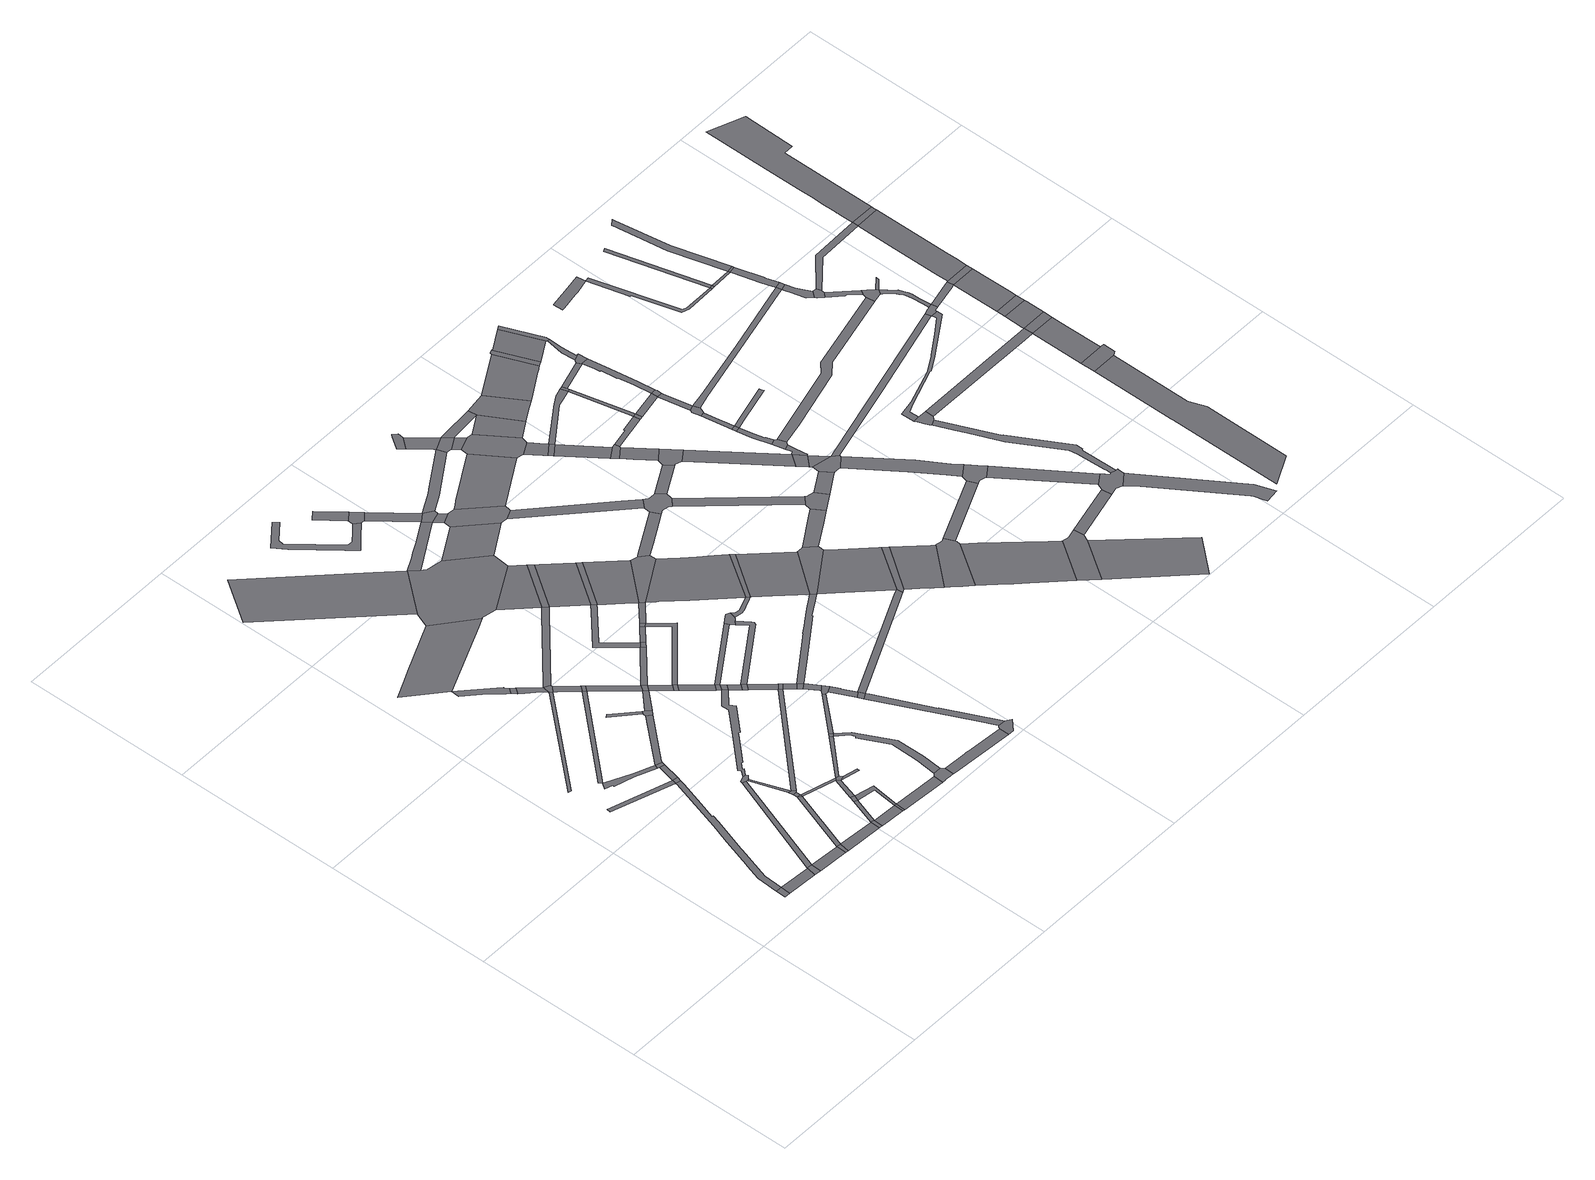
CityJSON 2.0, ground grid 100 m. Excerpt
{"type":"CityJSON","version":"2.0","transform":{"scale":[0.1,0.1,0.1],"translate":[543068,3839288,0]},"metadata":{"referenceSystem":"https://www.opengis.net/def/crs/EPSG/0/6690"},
"CityObjects":{
"road1":{"type":"Road","geometry":[{"type":"MultiSurface","lod":"1","boundaries":[[[0,1,2,3]]]}]},
"road2":{"type":"Road","attributes":{"RoadStructureAttribute.sectionType":"1"},"geometry":[{"type":"MultiSurface","lod":"1","boundaries":[[[4,3,2,5,6]]]}]},
"road3":{"type":"Road","geometry":[{"type":"MultiSurface","lod":"1","boundaries":[[[7,6,5,8,9]]]}]},
"road4":{"type":"Road","attributes":{"RoadStructureAttribute.sectionType":"1"},"geometry":[{"type":"MultiSurface","lod":"1","boundaries":[[[10,11,12,13,14,15,16,17,18,0,3,19,20,21,22,23,24,25,26,27]]]}]},
"road5":{"type":"Road","attributes":{"RoadStructureAttribute.sectionType":"1"},"geometry":[{"type":"MultiSurface","lod":"1","boundaries":[[[28,9,8,29,30]]]}]},
"road6":{"type":"Road","attributes":{"RoadStructureAttribute.sectionType":"1"},"geometry":[{"type":"MultiSurface","lod":"1","boundaries":[[[31,32,10,33]]]}]},
"road7":{"type":"Road","geometry":[{"type":"MultiSurface","lod":"1","boundaries":[[[34,30,29,35,36]]]}]},
"road8":{"type":"Road","attributes":{"RoadStructureAttribute.sectionType":"1"},"geometry":[{"type":"MultiSurface","lod":"1","boundaries":[[[37,7,9,38]]]}]},
"road9":{"type":"Road","attributes":{"RoadStructureAttribute.sectionType":"1"},"geometry":[{"type":"MultiSurface","lod":"1","boundaries":[[[39,40,41,42,43,44,45,46,47,48]]]}]},
"road10":{"type":"Road","geometry":[{"type":"MultiSurface","lod":"1","boundaries":[[[33,10,27,49]]]}]},
"road11":{"type":"Road","attributes":{"RoadStructureAttribute.sectionType":"1"},"geometry":[{"type":"MultiSurface","lod":"1","boundaries":[[[50,51,52,53,54]]]}]},
"road12":{"type":"Road","attributes":{"RoadStructureAttribute.sectionType":"1"},"geometry":[{"type":"MultiSurface","lod":"1","boundaries":[[[55,36,35,56,57]]]}]},
"road13":{"type":"Road","attributes":{"RoadStructureAttribute.sectionType":"1"},"geometry":[{"type":"MultiSurface","lod":"1","boundaries":[[[58,34,36,59]]]}]},
"road14":{"type":"Road","attributes":{"RoadStructureAttribute.sectionType":"1"},"geometry":[{"type":"MultiSurface","lod":"1","boundaries":[[[60,33,49,61]]]}]},
"road15":{"type":"Road","geometry":[{"type":"MultiSurface","lod":"1","boundaries":[[[48,47,60,61,62]]]}]},
"road16":{"type":"Road","attributes":{"RoadStructureAttribute.sectionType":"1"},"geometry":[{"type":"MultiSurface","lod":"1","boundaries":[[[63,64,42,65]]]}]},
"road17":{"type":"Road","geometry":[{"type":"MultiSurface","lod":"1","boundaries":[[[66,57,56,67,68]]]}]},
"road18":{"type":"Road","geometry":[{"type":"MultiSurface","lod":"1","boundaries":[[[69,70,37,38,71,72,73,74,75,76]]]}]},
"road19":{"type":"Road","geometry":[{"type":"MultiSurface","lod":"1","boundaries":[[[58,59,77]]]}]},
"road20":{"type":"Road","attributes":{"RoadStructureAttribute.sectionType":"1"},"geometry":[{"type":"MultiSurface","lod":"1","boundaries":[[[78,79,58,77]]]}]},
"road21":{"type":"Road","attributes":{"RoadStructureAttribute.sectionType":"1"},"geometry":[{"type":"MultiSurface","lod":"1","boundaries":[[[71,80,81,72]]]}]},
"road22":{"type":"Road","geometry":[{"type":"MultiSurface","lod":"1","boundaries":[[[80,79,78,82,81]]]}]},
"road23":{"type":"Road","geometry":[{"type":"MultiSurface","lod":"1","boundaries":[[[83,84,85,86,87,88,89,90,91]]]}]},
"road24":{"type":"Road","attributes":{"RoadStructureAttribute.sectionType":"1"},"geometry":[{"type":"MultiSurface","lod":"1","boundaries":[[[92,66,68,93]]]}]},
"road25":{"type":"Road","attributes":{"RoadStructureAttribute.sectionType":"1"},"geometry":[{"type":"MultiSurface","lod":"1","boundaries":[[[94,68,67,95,96,97]]]}]},
"road26":{"type":"Road","attributes":{"RoadStructureAttribute.sectionType":"1"},"geometry":[{"type":"MultiSurface","lod":"1","boundaries":[[[98,48,62,99,100]]]}]},
"road27":{"type":"Road","geometry":[{"type":"MultiSurface","lod":"1","boundaries":[[[91,90,101,102]]]}]},
"road28":{"type":"Road","geometry":[{"type":"MultiSurface","lod":"1","boundaries":[[[103,92,93,104]]]}]},
"road29":{"type":"Road","attributes":{"RoadStructureAttribute.sectionType":"1"},"geometry":[{"type":"MultiSurface","lod":"1","boundaries":[[[77,59,105,106]]]}]},
"road30":{"type":"Road","attributes":{"RoadStructureAttribute.sectionType":"1"},"geometry":[{"type":"MultiSurface","lod":"1","boundaries":[[[107,102,101,108,109,110,111,112,113,114,115]]]}]},
"road31":{"type":"Road","geometry":[{"type":"MultiSurface","lod":"1","boundaries":[[[97,96,116,117]]]}]},
"road32":{"type":"Road","attributes":{"RoadStructureAttribute.sectionType":"1"},"geometry":[{"type":"MultiSurface","lod":"1","boundaries":[[[118,119,104,93,120,97,117]]]}]},
"road33":{"type":"Road","attributes":{"RoadStructureAttribute.sectionType":"1"},"geometry":[{"type":"MultiSurface","lod":"1","boundaries":[[[105,103,104,121]]]}]},
"road34":{"type":"Road","attributes":{"RoadStructureAttribute.sectionType":"1"},"geometry":[{"type":"MultiSurface","lod":"1","boundaries":[[[122,123,124,125,86,126,127]]]}]},
"road35":{"type":"Road","geometry":[{"type":"MultiSurface","lod":"1","boundaries":[[[128,129,130,131]]]}]},
"road36":{"type":"Road","geometry":[{"type":"MultiSurface","lod":"1","boundaries":[[[115,114,50,54,132,133]]]}]},
"road37":{"type":"Road","geometry":[{"type":"MultiSurface","lod":"1","boundaries":[[[106,105,121,134,135]]]}]},
"road38":{"type":"Road","attributes":{"RoadStructureAttribute.sectionType":"1"},"geometry":[{"type":"MultiSurface","lod":"1","boundaries":[[[132,54,136,63,137]]]}]},
"road39":{"type":"Road","geometry":[{"type":"MultiSurface","lod":"1","boundaries":[[[131,130,98,100,138,139]]]}]},
"road40":{"type":"Road","geometry":[{"type":"MultiSurface","lod":"1","boundaries":[[[140,141,134,121]]]}]},
"road41":{"type":"Road","geometry":[{"type":"MultiSurface","lod":"1","boundaries":[[[137,63,65,142]]]}]},
"road42":{"type":"Road","attributes":{"RoadStructureAttribute.sectionType":"1"},"geometry":[{"type":"MultiSurface","lod":"1","boundaries":[[[143,144,145,117,116,146,147]]]}]},
"road43":{"type":"Road","attributes":{"RoadStructureAttribute.sectionType":"1"},"geometry":[{"type":"MultiSurface","lod":"1","boundaries":[[[148,149,150,151,152,153,154,155,69,76,156,157,158,159,160,161,162,163,164,165,166,167]]]}]},
"road44":{"type":"Road","attributes":{"RoadStructureAttribute.sectionType":"1"},"geometry":[{"type":"MultiSurface","lod":"1","boundaries":[[[168,139,138,169]]]}]},
"road45":{"type":"Road","attributes":{"function":"2","RoadStructureAttribute.sectionType":"1"},"geometry":[{"type":"MultiSurface","lod":"1","boundaries":[[[170,171,172,173,174]]]}]},
"road46":{"type":"Road","attributes":{"RoadStructureAttribute.sectionType":"1"},"geometry":[{"type":"MultiSurface","lod":"1","boundaries":[[[142,65,175,176,168,177]]]}]},
"road47":{"type":"Road","attributes":{"RoadStructureAttribute.sectionType":"1"},"geometry":[{"type":"MultiSurface","lod":"1","boundaries":[[[178,106,135,179]]]}]},
"road48":{"type":"Road","attributes":{"RoadStructureAttribute.sectionType":"1"},"geometry":[{"type":"MultiSurface","lod":"1","boundaries":[[[180,81,82,181]]]}]},
"road49":{"type":"Road","geometry":[{"type":"MultiSurface","lod":"1","boundaries":[[[177,168,169,182]]]}]},
"road50":{"type":"Road","attributes":{"RoadStructureAttribute.sectionType":"1"},"geometry":[{"type":"MultiSurface","lod":"1","boundaries":[[[182,169,183,184,185]]]}]},
"road51":{"type":"Road","geometry":[{"type":"MultiSurface","lod":"1","boundaries":[[[186,147,146,187,188,189,190,191,192]]]}]},
"road52":{"type":"Road","attributes":{"RoadStructureAttribute.sectionType":"1"},"geometry":[{"type":"MultiSurface","lod":"1","boundaries":[[[193,194,195,115,133,196,197,198]]]}]},
"road53":{"type":"Road","geometry":[{"type":"MultiSurface","lod":"1","boundaries":[[[185,184,199,200]]]}]},
"road54":{"type":"Road","geometry":[{"type":"MultiSurface","lod":"1","boundaries":[[[201,178,179,202]]]}]},
"road55":{"type":"Road","attributes":{"RoadStructureAttribute.sectionType":"1"},"geometry":[{"type":"MultiSurface","lod":"1","boundaries":[[[203,204,205,206,202,179,207,208,209,210,211,186,192]]]}]},
"road56":{"type":"Road","attributes":{"RoadStructureAttribute.sectionType":"1"},"geometry":[{"type":"MultiSurface","lod":"1","boundaries":[[[212,200,199,213,214]]]}]},
"road57":{"type":"Road","attributes":{"RoadStructureAttribute.sectionType":"1"},"geometry":[{"type":"MultiSurface","lod":"1","boundaries":[[[215,177,182,216]]]}]},
"road58":{"type":"Road","geometry":[{"type":"MultiSurface","lod":"1","boundaries":[[[214,213,217,218]]]}]},
"road59":{"type":"Road","attributes":{"RoadStructureAttribute.sectionType":"1"},"geometry":[{"type":"MultiSurface","lod":"1","boundaries":[[[218,217,148]]]}]},
"road60":{"type":"Road","geometry":[{"type":"MultiSurface","lod":"1","boundaries":[[[219,218,148,167,220]]]}]},
"road61":{"type":"Road","attributes":{"RoadStructureAttribute.sectionType":"1"},"geometry":[{"type":"MultiSurface","lod":"1","boundaries":[[[220,167,221,222,223]]]}]},
"road62":{"type":"Road","attributes":{"RoadStructureAttribute.sectionType":"1"},"geometry":[{"type":"MultiSurface","lod":"1","boundaries":[[[224,201,202,225]]]}]},
"road63":{"type":"Road","geometry":[{"type":"MultiSurface","lod":"1","boundaries":[[[223,222,226,227]]]}]},
"road64":{"type":"Road","attributes":{"RoadStructureAttribute.sectionType":"1"},"geometry":[{"type":"MultiSurface","lod":"1","boundaries":[[[228,227,226,229,180,230]]]}]},
"road65":{"type":"Road","geometry":[{"type":"MultiSurface","lod":"1","boundaries":[[[174,173,231,122,127,232,233,234,235,236,237,238,239,240,241]]]}]},
"road66":{"type":"Road","attributes":{"RoadStructureAttribute.sectionType":"1"},"geometry":[{"type":"MultiSurface","lod":"1","boundaries":[[[242,243,244,245,246,215,247,248,249,250,251]]]}]},
"road67":{"type":"Road","geometry":[{"type":"MultiSurface","lod":"1","boundaries":[[[247,215,216,252]]]}]},
"road68":{"type":"Road","attributes":{"RoadStructureAttribute.sectionType":"1"},"geometry":[{"type":"MultiSurface","lod":"1","boundaries":[[[253,254,255,256,191,190,257,258,259]]]}]},
"road69":{"type":"Road","geometry":[{"type":"MultiSurface","lod":"1","boundaries":[[[230,180,181,260]]]}]},
"road70":{"type":"Road","attributes":{"RoadStructureAttribute.sectionType":"1"},"geometry":[{"type":"MultiSurface","lod":"1","boundaries":[[[261,262,263,264,185,200]]]}]},
"road71":{"type":"Road","attributes":{"RoadStructureAttribute.sectionType":"1"},"geometry":[{"type":"MultiSurface","lod":"1","boundaries":[[[265,266,267,268,269,270,271,272,273,274,275,276,277,278,279,280,281,282,283]]]}]},
"road72":{"type":"Road","attributes":{"RoadStructureAttribute.sectionType":"1"},"geometry":[{"type":"MultiSurface","lod":"1","boundaries":[[[260,181,284,285,286]]]}]},
"road73":{"type":"Road","geometry":[{"type":"MultiSurface","lod":"1","boundaries":[[[286,285,287,288,289]]]}]},
"road74":{"type":"Road","attributes":{"RoadStructureAttribute.sectionType":"1"},"geometry":[{"type":"MultiSurface","lod":"1","boundaries":[[[290,247,252,263]]]}]},
"road75":{"type":"Road","attributes":{"RoadStructureAttribute.sectionType":"1"},"geometry":[{"type":"MultiSurface","lod":"1","boundaries":[[[289,288,291,292,293,294]]]}]},
"road76":{"type":"Road","attributes":{"function":"2","RoadStructureAttribute.sectionType":"1"},"geometry":[{"type":"MultiSurface","lod":"1","boundaries":[[[234,233,193,295]]]}]},
"road77":{"type":"Road","geometry":[{"type":"MultiSurface","lod":"1","boundaries":[[[294,293,224,225,296,297,298]]]}]},
"road78":{"type":"Road","attributes":{"RoadStructureAttribute.sectionType":"1"},"geometry":[{"type":"MultiSurface","lod":"1","boundaries":[[[299,214,218,300]]]}]},
"road79":{"type":"Road","attributes":{"RoadStructureAttribute.sectionType":"1"},"geometry":[{"type":"MultiSurface","lod":"1","boundaries":[[[301,302,298,297,303,304,305,306]]]}]},
"road80":{"type":"Road","geometry":[{"type":"MultiSurface","lod":"1","boundaries":[[[307,290,263,262]]]}]},
"road81":{"type":"Road","geometry":[{"type":"MultiSurface","lod":"1","boundaries":[[[306,305,308,309]]]}]},
"road82":{"type":"Road","geometry":[{"type":"MultiSurface","lod":"1","boundaries":[[[295,193,198,310]]]}]},
"road83":{"type":"Road","attributes":{"RoadStructureAttribute.sectionType":"1"},"geometry":[{"type":"MultiSurface","lod":"1","boundaries":[[[311,312,313,314,315,316,317,223,227]]]}]},
"road84":{"type":"Road","attributes":{"RoadStructureAttribute.sectionType":"1"},"geometry":[{"type":"MultiSurface","lod":"1","boundaries":[[[318,319,320,321,322,174,241,323]]]}]},
"road85":{"type":"Road","attributes":{"RoadStructureAttribute.sectionType":"1"},"geometry":[{"type":"MultiSurface","lod":"1","boundaries":[[[324,325,326,327]]]}]},
"road86":{"type":"Road","attributes":{"RoadStructureAttribute.sectionType":"1"},"geometry":[{"type":"MultiSurface","lod":"1","boundaries":[[[328,329,330,331,309,308,332,333,334]]]}]},
"road87":{"type":"Road","attributes":{"RoadStructureAttribute.sectionType":"1"},"geometry":[{"type":"MultiSurface","lod":"1","boundaries":[[[335,307,262,336,337,338]]]}]},
"road88":{"type":"Road","attributes":{"function":"2","RoadStructureAttribute.sectionType":"1"},"geometry":[{"type":"MultiSurface","lod":"1","boundaries":[[[339,310,198,242,340]]]}]},
"road89":{"type":"Road","geometry":[{"type":"MultiSurface","lod":"1","boundaries":[[[327,326,274,273,341,342]]]}]},
"road90":{"type":"Road","geometry":[{"type":"MultiSurface","lod":"1","boundaries":[[[333,343,344,259,258,345,346,334]]]}]},
"road91":{"type":"Road","geometry":[{"type":"MultiSurface","lod":"1","boundaries":[[[340,242,251,347,348]]]}]},
"road92":{"type":"Road","attributes":{"RoadStructureAttribute.sectionType":"1"},"geometry":[{"type":"MultiSurface","lod":"1","boundaries":[[[342,341,318,349]]]}]},
"road93":{"type":"Road","attributes":{"RoadStructureAttribute.sectionType":"1"},"geometry":[{"type":"MultiSurface","lod":"1","boundaries":[[[350,238,237,351,352,353]]]}]},
"road94":{"type":"Road","geometry":[{"type":"MultiSurface","lod":"1","boundaries":[[[354,355,299,300,316,315,356,357,358,359]]]}]},
"road95":{"type":"Road","attributes":{"function":"2","RoadStructureAttribute.sectionType":"1"},"geometry":[{"type":"MultiSurface","lod":"1","boundaries":[[[348,347,360,361,335,362]]]}]},
"road96":{"type":"Road","attributes":{"RoadStructureAttribute.sectionType":"1"},"geometry":[{"type":"MultiSurface","lod":"1","boundaries":[[[363,364,365,366,367,368,369,370,371,372,373,286,289,374,375,376,377,378]]]}]},
"road97":{"type":"Road","geometry":[{"type":"MultiSurface","lod":"1","boundaries":[[[349,318,323,379,380]]]}]},
"road98":{"type":"Road","attributes":{"RoadStructureAttribute.sectionType":"1"},"geometry":[{"type":"MultiSurface","lod":"1","boundaries":[[[379,323,381,382]]]}]},
"road99":{"type":"Road","geometry":[{"type":"MultiSurface","lod":"1","boundaries":[[[383,362,335,338,384,385,386]]]}]},
"road100":{"type":"Road","attributes":{"RoadStructureAttribute.sectionType":"1"},"geometry":[{"type":"MultiSurface","lod":"1","boundaries":[[[387,388,389,390,391,359,358,392,393,394,395,396]]]}]},
"road101":{"type":"Road","geometry":[{"type":"MultiSurface","lod":"1","boundaries":[[[382,381,350,353,397,398,399,400,401]]]}]},
"road102":{"type":"Road","attributes":{"function":"2","RoadStructureAttribute.sectionType":"1"},"geometry":[{"type":"MultiSurface","lod":"1","boundaries":[[[402,403,404,384,338,405,406,407,387,408]]]}]},
"road103":{"type":"Road","attributes":{"RoadStructureAttribute.sectionType":"1"},"geometry":[{"type":"MultiSurface","lod":"1","boundaries":[[[409,410,306,309,411,412]]]}]},
"road104":{"type":"Road","attributes":{"RoadStructureAttribute.sectionType":"1"},"geometry":[{"type":"MultiSurface","lod":"1","boundaries":[[[413,414,415,349,380,416,417]]]}]},
"road105":{"type":"Road","geometry":[{"type":"MultiSurface","lod":"1","boundaries":[[[408,387,396,418]]]}]},
"road106":{"type":"Road","attributes":{"RoadStructureAttribute.sectionType":"1"},"geometry":[{"type":"MultiSurface","lod":"1","boundaries":[[[419,420,421,401,400,422]]]}]},
"road107":{"type":"Road","attributes":{"RoadStructureAttribute.sectionType":"1"},"geometry":[{"type":"MultiSurface","lod":"1","boundaries":[[[423,424,425,386,385,426,427,428]]]}]},
"road108":{"type":"Road","attributes":{"function":"2","RoadStructureAttribute.sectionType":"1"},"geometry":[{"type":"MultiSurface","lod":"1","boundaries":[[[418,396,429,430,431,363,432]]]}]},
"road109":{"type":"Road","attributes":{"RoadStructureAttribute.sectionType":"1"},"geometry":[{"type":"MultiSurface","lod":"1","boundaries":[[[433,398,397,434,435]]]}]},
"road110":{"type":"Road","geometry":[{"type":"MultiSurface","lod":"1","boundaries":[[[436,437,438,439,440,441]]]}]},
"road111":{"type":"Road","geometry":[{"type":"MultiSurface","lod":"1","boundaries":[[[442,432,363,378,443,444,445,446]]]}]},
"road112":{"type":"Road","attributes":{"RoadStructureAttribute.sectionType":"1"},"geometry":[{"type":"MultiSurface","lod":"1","boundaries":[[[440,439,447,448,413,449]]]}]},
"road113":{"type":"Road","geometry":[{"type":"MultiSurface","lod":"1","boundaries":[[[449,413,417,450,451,452]]]}]},
"road114":{"type":"Road","attributes":{"function":"2","RoadStructureAttribute.sectionType":"1"},"geometry":[{"type":"MultiSurface","lod":"1","boundaries":[[[453,454,443,378,455,456,457,409,458]]]}]},
"road115":{"type":"Road","attributes":{"RoadStructureAttribute.sectionType":"1"},"geometry":[{"type":"MultiSurface","lod":"1","boundaries":[[[452,451,459,460]]]}]},
"road116":{"type":"Road","geometry":[{"type":"MultiSurface","lod":"1","boundaries":[[[461,462,463,435,434,423,428,464,465,466,467,468,469,470,471]]]}]},
"road117":{"type":"Road","geometry":[{"type":"MultiSurface","lod":"1","boundaries":[[[460,459,419,422,472,473,474,475,476,477]]]}]},
"road118":{"type":"Road","geometry":[{"type":"MultiSurface","lod":"1","boundaries":[[[458,409,412,478,479]]]}]},
"road119":{"type":"Road","attributes":{"RoadStructureAttribute.sectionType":"1"},"geometry":[{"type":"MultiSurface","lod":"1","boundaries":[[[480,481,482,483,449,452,484,485]]]}]},
"road120":{"type":"Road","attributes":{"RoadStructureAttribute.sectionType":"1"},"geometry":[{"type":"MultiSurface","lod":"1","boundaries":[[[486,474,473,487,488,489]]]}]},
"road121":{"type":"Road","geometry":[{"type":"MultiSurface","lod":"1","boundaries":[[[489,488,490,491]]]}]},
"road122":{"type":"Road","attributes":{"RoadStructureAttribute.sectionType":"1"},"geometry":[{"type":"MultiSurface","lod":"1","boundaries":[[[492,479,478,493,494,495,496,497,498]]]}]},
"road123":{"type":"Road","attributes":{"RoadStructureAttribute.sectionType":"1"},"geometry":[{"type":"MultiSurface","lod":"1","boundaries":[[[499,500,501,446,445,502,503]]]}]},
"road124":{"type":"Road","attributes":{"RoadStructureAttribute.sectionType":"1"},"geometry":[{"type":"MultiSurface","lod":"1","boundaries":[[[485,504,477,476,505]]]}]},
"road125":{"type":"Road","attributes":{"RoadStructureAttribute.sectionType":"1"},"geometry":[{"type":"MultiSurface","lod":"1","boundaries":[[[506,471,470,507]]]}]},
"road126":{"type":"Road","attributes":{"RoadStructureAttribute.sectionType":"1"},"geometry":[{"type":"MultiSurface","lod":"1","boundaries":[[[491,490,508,509]]]}]},
"road127":{"type":"Road","attributes":{"RoadStructureAttribute.sectionType":"1"},"geometry":[{"type":"MultiSurface","lod":"1","boundaries":[[[468,467,510,511]]]}]},
"road128":{"type":"Road","geometry":[{"type":"MultiSurface","lod":"1","boundaries":[[[512,513,514,515,498,497,516,517,518,519,520,521,522,523]]]}]},
"road129":{"type":"Road","geometry":[{"type":"MultiSurface","lod":"1","boundaries":[[[524,525,509,508,526,527,528]]]}]},
"road130":{"type":"Road","attributes":{"RoadStructureAttribute.sectionType":"1"},"geometry":[{"type":"MultiSurface","lod":"1","boundaries":[[[527,526,529,530,531]]]}]},
"road131":{"type":"Road","geometry":[{"type":"MultiSurface","lod":"1","boundaries":[[[532,480,485,505,533,534]]]}]},
"road132":{"type":"Road","geometry":[{"type":"MultiSurface","lod":"1","boundaries":[[[531,530,535,536,506,507,537,538,539]]]}]},
"road133":{"type":"Road","attributes":{"RoadStructureAttribute.sectionType":"1"},"geometry":[{"type":"MultiSurface","lod":"1","boundaries":[[[540,541,542,543,544,545,489,491,546,547,548,549]]]}]},
"road134":{"type":"Road","geometry":[{"type":"MultiSurface","lod":"1","boundaries":[[[550,511,510,499,503,551,552]]]}]},
"road135":{"type":"Road","attributes":{"function":"2","RoadStructureAttribute.sectionType":"1"},"geometry":[{"type":"MultiSurface","lod":"1","boundaries":[[[553,554,521,520,555,556,557,558,559,560]]]}]},
"road136":{"type":"Road","attributes":{"RoadStructureAttribute.sectionType":"1"},"geometry":[{"type":"MultiSurface","lod":"1","boundaries":[[[561,562,563,524,528,564,565]]]}]},
"road137":{"type":"Road","attributes":{"RoadStructureAttribute.sectionType":"1"},"geometry":[{"type":"MultiSurface","lod":"1","boundaries":[[[566,539,538,567,568,569]]]}]},
"road138":{"type":"Road","attributes":{"RoadStructureAttribute.sectionType":"1"},"geometry":[{"type":"MultiSurface","lod":"1","boundaries":[[[570,571,552,551,572,573]]]}]},
"road139":{"type":"Road","attributes":{"RoadStructureAttribute.sectionType":"1"},"geometry":[{"type":"MultiSurface","lod":"1","boundaries":[[[574,575,532,534,576,577,578,579]]]}]},
"road140":{"type":"Road","geometry":[{"type":"MultiSurface","lod":"1","boundaries":[[[580,561,565,581]]]}]},
"road141":{"type":"Road","geometry":[{"type":"MultiSurface","lod":"1","boundaries":[[[582,583,584,560,559,585,586,587]]]}]},
"road142":{"type":"Road","attributes":{"RoadStructureAttribute.sectionType":"1"},"geometry":[{"type":"MultiSurface","lod":"1","boundaries":[[[588,549,561,580]]]}]},
"road143":{"type":"Road","geometry":[{"type":"MultiSurface","lod":"1","boundaries":[[[589,540,549,588,590]]]}]},
"road144":{"type":"Road","geometry":[{"type":"MultiSurface","lod":"1","boundaries":[[[569,568,591,592,593]]]}]},
"road145":{"type":"Road","attributes":{"RoadStructureAttribute.sectionType":"1"},"geometry":[{"type":"MultiSurface","lod":"1","boundaries":[[[594,512,523,595]]]}]},
"road146":{"type":"Road","attributes":{"RoadStructureAttribute.sectionType":"1"},"geometry":[{"type":"MultiSurface","lod":"1","boundaries":[[[596,597,580,581,598]]]}]},
"road147":{"type":"Road","geometry":[{"type":"MultiSurface","lod":"1","boundaries":[[[599,570,573,600,601,602,603,604,605]]]}]},
"road148":{"type":"Road","attributes":{"RoadStructureAttribute.sectionType":"1"},"geometry":[{"type":"MultiSurface","lod":"1","boundaries":[[[606,593,592,599,605]]]}]},
"road149":{"type":"Road","attributes":{"RoadStructureAttribute.sectionType":"1"},"geometry":[{"type":"MultiSurface","lod":"1","boundaries":[[[607,608,609,610,611,569,593]]]}]},
"road150":{"type":"Road","geometry":[{"type":"MultiSurface","lod":"1","boundaries":[[[612,613,614,610,609,615,616,617]]]}]},
"road151":{"type":"Road","attributes":{"RoadStructureAttribute.sectionType":"1"},"geometry":[{"type":"MultiSurface","lod":"1","boundaries":[[[618,619,620,621,622,623,614,613]]]}]},
"road152":{"type":"Road","geometry":[{"type":"MultiSurface","lod":"1","boundaries":[[[624,625,622,621]]]}]},
"road153":{"type":"Road","geometry":[{"type":"MultiSurface","lod":"1","boundaries":[[[626,627,628,574,579,629,630]]]}]},
"road154":{"type":"Road","attributes":{"RoadStructureAttribute.sectionType":"1"},"geometry":[{"type":"MultiSurface","lod":"1","boundaries":[[[631,589,590,632]]]}]},
"road155":{"type":"Road","attributes":{"RoadStructureAttribute.sectionType":"1"},"geometry":[{"type":"MultiSurface","lod":"1","boundaries":[[[633,634,635,636,637,638,625,624]]]}]},
"road156":{"type":"Road","attributes":{"function":"2","RoadStructureAttribute.sectionType":"1"},"geometry":[{"type":"MultiSurface","lod":"1","boundaries":[[[586,585,639,640]]]}]},
"road157":{"type":"Road","geometry":[{"type":"MultiSurface","lod":"1","boundaries":[[[641,642,643,644,638,637,645,646,647]]]}]},
"road158":{"type":"Road","attributes":{"RoadStructureAttribute.sectionType":"1"},"geometry":[{"type":"MultiSurface","lod":"1","boundaries":[[[648,649,598,642,641]]]}]},
"road159":{"type":"Road","geometry":[{"type":"MultiSurface","lod":"1","boundaries":[[[650,651,596,598,649]]]}]},
"road160":{"type":"Road","attributes":{"RoadStructureAttribute.sectionType":"1"},"geometry":[{"type":"MultiSurface","lod":"1","boundaries":[[[652,630,629,653]]]}]},
"road161":{"type":"Road","attributes":{"RoadStructureAttribute.sectionType":"1"},"geometry":[{"type":"MultiSurface","lod":"1","boundaries":[[[654,655,656,657,658,659,660,661,662,663,664,665,666,596,651]]]}]},
"road162":{"type":"Road","attributes":{"RoadStructureAttribute.sectionType":"1"},"geometry":[{"type":"MultiSurface","lod":"1","boundaries":[[[667,668,603,602,669,670,671,672]]]}]},
"road163":{"type":"Road","geometry":[{"type":"MultiSurface","lod":"1","boundaries":[[[673,674,675,676,631,632,657,656]]]}]},
"road164":{"type":"Road","attributes":{"RoadStructureAttribute.sectionType":"1"},"geometry":[{"type":"MultiSurface","lod":"1","boundaries":[[[677,678,679,674,673,680,681,682]]]}]},
"road165":{"type":"Road","attributes":{"RoadStructureAttribute.sectionType":"1"},"geometry":[{"type":"MultiSurface","lod":"1","boundaries":[[[683,684,685,686,687,624,621]]]}]},
"road166":{"type":"Road","geometry":[{"type":"MultiSurface","lod":"1","boundaries":[[[688,652,653,689,677,682,690,691]]]}]},
"road167":{"type":"Road","attributes":{"RoadStructureAttribute.sectionType":"1"},"geometry":[{"type":"MultiSurface","lod":"1","boundaries":[[[692,693,694,582,587,695,696,697]]]}]},
"road168":{"type":"Road","geometry":[{"type":"MultiSurface","lod":"1","boundaries":[[[698,672,671,699,594,595,700,701,702,703,704]]]}]},
"road169":{"type":"Road","attributes":{"RoadStructureAttribute.sectionType":"1"},"geometry":[{"type":"MultiSurface","lod":"1","boundaries":[[[704,703,705,706]]]}]},
"road170":{"type":"Road","geometry":[{"type":"MultiSurface","lod":"1","boundaries":[[[707,708,706,705,709,692,697,710,711,712,713,714,715,716]]]}]},
"road171":{"type":"Road","geometry":[{"type":"MultiSurface","lod":"1","boundaries":[[[717,718,719,720,721,722,723,724,725,726,727]]]}]},
"road172":{"type":"Road","attributes":{"RoadStructureAttribute.sectionType":"1"},"geometry":[{"type":"MultiSurface","lod":"1","boundaries":[[[728,729,730,731,732,733,734,735,725,724,736,737,738,739,740,741,742,743,744,745,716,715]]]}]},
"road173":{"type":"Road","attributes":{"RoadStructureAttribute.sectionType":"1"},"geometry":[{"type":"MultiSurface","lod":"1","boundaries":[[[746,747,748,641,647,749,750]]]}]},
"road174":{"type":"Road","attributes":{"RoadStructureAttribute.sectionType":"1"},"geometry":[{"type":"MultiSurface","lod":"1","boundaries":[[[751,752,753,754,755,756,757,758,759,760]]]}]},
"road175":{"type":"Road","attributes":{"RoadStructureAttribute.sectionType":"1"},"geometry":[{"type":"MultiSurface","lod":"1","boundaries":[[[761,762,763,617,616,764,765,766,767]]]}]},
"road176":{"type":"Road","attributes":{"RoadStructureAttribute.sectionType":"1"},"geometry":[{"type":"MultiSurface","lod":"1","boundaries":[[[768,769,770,605,604,771,772,773]]]}]},
"road177":{"type":"Road","geometry":[{"type":"MultiSurface","lod":"1","boundaries":[[[774,775,712,711,776,777,778,779,780,781]]]}]},
"road178":{"type":"Road","attributes":{"RoadStructureAttribute.sectionType":"1"},"geometry":[{"type":"MultiSurface","lod":"1","boundaries":[[[782,783,784,760,785,786,787,788,789,790]]]}]},
"road179":{"type":"Road","attributes":{"RoadStructureAttribute.sectionType":"1"},"geometry":[{"type":"MultiSurface","lod":"1","boundaries":[[[791,792,793,794,795,796,797,798,799,800,801,802,803,804,805,806,807,720,719]]]}]},
"road180":{"type":"Road","geometry":[{"type":"MultiSurface","lod":"1","boundaries":[[[808,790,789,809]]]}]},
"road181":{"type":"Road","attributes":{"RoadStructureAttribute.sectionType":"1"},"geometry":[{"type":"MultiSurface","lod":"1","boundaries":[[[727,726,810,811,812]]]}]},
"road182":{"type":"Road","attributes":{"RoadStructureAttribute.sectionType":"1"},"geometry":[{"type":"MultiSurface","lod":"1","boundaries":[[[813,814,790,808]]]}]},
"road183":{"type":"Road","attributes":{"RoadStructureAttribute.sectionType":"1"},"geometry":[{"type":"MultiSurface","lod":"1","boundaries":[[[815,808,809,816]]]}]},
"road184":{"type":"Road","geometry":[{"type":"MultiSurface","lod":"1","boundaries":[[[817,746,750,818]]]}]},
"road185":{"type":"Road","attributes":{"RoadStructureAttribute.sectionType":"1"},"geometry":[{"type":"MultiSurface","lod":"1","boundaries":[[[819,820,821,816,822,823,824,746,817]]]}]},
"road186":{"type":"Road","attributes":{"RoadStructureAttribute.sectionType":"1"},"geometry":[{"type":"MultiSurface","lod":"1","boundaries":[[[825,826,818,750,827,828,829,830,831,832]]]}]},
"road187":{"type":"Road","geometry":[{"type":"MultiSurface","lod":"1","boundaries":[[[833,815,816,821]]]}]},
"road188":{"type":"Road","attributes":{"RoadStructureAttribute.sectionType":"1"},"geometry":[{"type":"MultiSurface","lod":"1","boundaries":[[[834,835,836,837,838,839,840,841,842,843,844]]]}]},
"road189":{"type":"Road","geometry":[{"type":"MultiSurface","lod":"1","boundaries":[[[845,832,831,846,847,848,849,850,851,852,853,854]]]}]},
"road190":{"type":"Road","attributes":{"RoadStructureAttribute.sectionType":"1"},"geometry":[{"type":"MultiSurface","lod":"1","boundaries":[[[855,856,857,858,859,860,861,815,833]]]}]},
"road191":{"type":"Road","attributes":{"RoadStructureAttribute.sectionType":"1"},"geometry":[{"type":"MultiSurface","lod":"1","boundaries":[[[849,848,862,863,864,865,866]]]}]},
"road192":{"type":"Road","geometry":[{"type":"MultiSurface","lod":"1","boundaries":[[[867,868,869,866,865,870,761,767,871,872,873,874]]]}]},
"road193":{"type":"Road","geometry":[{"type":"MultiSurface","lod":"1","boundaries":[[[875,876,877,768,773,878,798,797,879,880]]]}]},
"road194":{"type":"Road","attributes":{"RoadStructureAttribute.sectionType":"1"},"geometry":[{"type":"MultiSurface","lod":"1","boundaries":[[[881,882,883,884,885,886,887,888,889,872,871,890,891,892,893,894,895,896,897,876,875]]]}]},
"road195":{"type":"Road","geometry":[{"type":"MultiSurface","lod":"1","boundaries":[[[898,834,844,899,900,901,902,903,904]]]}]},
"road196":{"type":"Road","geometry":[{"type":"MultiSurface","lod":"1","boundaries":[[[905,906,874,873]]]}]},
"road197":{"type":"Road","attributes":{"RoadStructureAttribute.sectionType":"1"},"geometry":[{"type":"MultiSurface","lod":"1","boundaries":[[[811,898,904,907,908]]]}]},
"road198":{"type":"Road","attributes":{"RoadStructureAttribute.sectionType":"1"},"geometry":[{"type":"MultiSurface","lod":"1","boundaries":[[[909,910,911,875,880,912,913,914]]]}]},
"road199":{"type":"Road","geometry":[{"type":"MultiSurface","lod":"1","boundaries":[[[812,811,908,915]]]}]},
"road200":{"type":"Road","attributes":{"RoadStructureAttribute.sectionType":"1"},"geometry":[{"type":"MultiSurface","lod":"1","boundaries":[[[916,917,918,919,854,853,920,921]]]}]},
"road201":{"type":"Road","attributes":{"RoadStructureAttribute.sectionType":"1"},"geometry":[{"type":"MultiSurface","lod":"1","boundaries":[[[922,923,812,915,924,925]]]}]},
"road202":{"type":"Road","geometry":[{"type":"MultiSurface","lod":"1","boundaries":[[[926,922,925,927]]]}]},
"road203":{"type":"Road","attributes":{"RoadStructureAttribute.sectionType":"1"},"geometry":[{"type":"MultiSurface","lod":"1","boundaries":[[[914,926,927,928,929,930,931]]]}]},
"road204":{"type":"Road","geometry":[{"type":"MultiSurface","lod":"1","boundaries":[[[932,909,914,931,933]]]}]},
"road205":{"type":"Road","attributes":{"RoadStructureAttribute.sectionType":"1"},"geometry":[{"type":"MultiSurface","lod":"1","boundaries":[[[934,935,936,921,937,938,939,940,941,942,943,944,945,932,933]]]}]},
"road206":{"type":"Road","geometry":[{"type":"MultiSurface","lod":"1","boundaries":[[[916,921,936,946,947]]]}]},
"road207":{"type":"Road","attributes":{"RoadStructureAttribute.sectionType":"1"},"geometry":[{"type":"MultiSurface","lod":"1","boundaries":[[[948,949,950,951,952,953,954,955,956,957,916,947,958,959,960]]]}]}
},
"vertices":[
[336,205,0],[333,146,0],[368,144,0],[371,204,0],
[373,204,0],[548,133,0],[560,190,0],
[562,195,0],[588,130,0],[591,190,0],
[577,1081,0],[576,1076,0],[576,1075,0],[475,741,0],[434,619,0],[423,587,0],[377,443,0],[374,433,0],[344,332,0],[379,320,0],[441,524,0],[445,533,0],[512,741,0],[528,789,0],[519,791,0],[553,896,0],[600,1045,0],[607,1074,0],
[763,177,0],[767,118,0],[770,176,0],
[215,1223,0],[210,1200,0],[583,1108,0],
[771,180,0],[786,117,0],[795,176,0],
[796,830,0],[819,822,0],
[589,1247,0],[491,1286,0],[343,1357,0],[337,1360,0],[314,1326,0],[360,1313,0],[359,1303,0],[475,1269,0],[596,1220,0],[605,1242,0],
[613,1101,0],
[644,1981,0],[643,1980,0],[175,1450,0],[193,1443,0],[655,1967,0],
[797,176,0],[1008,102,0],[1012,159,0],
[904,557,0],[924,540,0],
[609,1214,0],[638,1208,0],
[643,1227,0],
[756,1856,0],[323,1379,0],[771,1840,0],
[1012,161,0],[1028,100,0],[1032,157,0],
[833,854,0],[801,844,0],[826,822,0],[836,822,0],[847,832,0],[858,842,0],[857,843,0],[848,854,0],
[926,553,0],
[923,580,0],[902,578,0],
[898,610,0],[916,608,0],
[933,590,0],
[517,2167,0],[518,2168,0],[521,2174,0],[327,2354,0],[326,2305,0],[413,2226,0],[496,2136,0],[511,2119,0],[533,2150,0],
[1064,321,0],[1084,312,0],
[1034,156,0],[1077,97,0],[1175,90,0],[1179,147,0],
[837,1504,0],[647,1240,0],[863,1480,0],
[533,2093,0],[556,2126,0],
[1074,352,0],[1096,342,0],
[1117,485,0],[1132,497,0],
[573,2109,0],[536,2090,0],[547,2078,0],[549,2078,0],[559,2068,0],[620,2011,0],[643,1982,0],[643,1981,0],[650,2023,0],
[1188,89,0],[1192,147,0],
[1209,293,0],[1214,317,0],[1196,295,0],
[1135,467,0],
[593,2751,0],[291,2613,0],[228,2585,0],[119,2534,0],[756,2544,0],[815,2570,0],
[715,1660,0],[698,1648,0],[837,1524,0],[849,1538,0],
[685,1996,0],[685,2006,0],
[1162,475,0],[1149,492,0],
[671,1950,0],[780,1887,0],
[886,1505,0],[859,1529,0],
[1246,441,0],[1250,457,0],
[795,1871,0],
[1351,136,0],[1299,139,0],[1193,147,0],[1458,70,0],[1462,129,0],
[1222,1332,0],[1141,1261,0],[1139,1260,0],[1139,1244,0],[1140,1215,0],[1018,1084,0],[850,904,0],[860,892,0],[878,885,0],[870,892,0],[900,927,0],[908,922,0],[1041,1063,0],[1051,1074,0],[1058,1069,0],[1185,1205,0],[1174,1222,0],[1166,1235,0],[1164,1237,0],[1244,1308,0],
[958,1630,0],[978,1607,0],
[702,3196,0],[185,3717,0],[10,3464,0],[626,2840,0],[820,3075,0],
[775,1835,0],[943,1647,0],[980,1661,0],
[1326,709,0],[1342,694,0],
[1411,1121,0],[1427,1104,0],
[1002,1636,0],
[980,1604,0],[1061,1513,0],[1085,1544,0],
[1479,143,0],[1478,69,0],[1479,69,0],[1519,67,0],[1537,66,0],[1541,124,0],[1524,142,0],
[1069,2395,0],[1038,2368,0],[673,2043,0],[1062,2340,0],[1079,2355,0],[1095,2369,0],
[1078,1494,0],[1102,1525,0],
[1340,725,0],[1357,709,0],
[1534,264,0],[1532,432,0],[1471,550,0],[1425,645,0],[1405,637,0],[1417,611,0],[1407,603,0],[1492,434,0],[1489,266,0],
[1103,1523,0],[1203,1353,0],[1227,1384,0],
[1181,1837,0],[1200,1816,0],
[1221,1333,0],[1244,1364,0],
[1249,1357,0],[1266,1338,0],
[1245,1308,0],[1291,1256,0],[1314,1285,0],
[1529,931,0],[1542,919,0],
[1311,1233,0],[1334,1263,0],
[1341,1255,0],[1409,1123,0],[1438,1145,0],
[603,2780,0],[816,2577,0],[905,2559,0],[1178,2714,0],[1177,2715,0],[1179,2744,0],[1186,2815,0],[989,2989,0],[890,3005,0],[880,3015,0],[868,3027,0],
[1243,2219,0],[1210,2188,0],[1027,2021,0],[1024,2018,0],[1027,2015,0],[1206,1860,0],[1069,2016,0],[1230,2166,0],[1248,2182,0],[1264,2198,0],
[1225,1839,0],
[1707,114,0],[1704,114,0],[1694,115,0],[1680,115,0],[1553,65,0],[1930,38,0],[1930,97,0],
[1454,1127,0],
[1431,1807,0],[1325,1926,0],[1305,1911,0],[1396,1812,0],
[634,3810,0],[634,3809,0],[496,3699,0],[544,3626,0],[726,3405,0],[776,3345,0],[803,3368,0],[842,3401,0],[924,3470,0],[892,3497,0],[847,3460,0],[795,3416,0],[766,3418,0],[555,3673,0],[556,3677,0],[560,3700,0],[560,3703,0],[658,3780,0],[659,3781,0],
[1431,1100,0],[1474,1052,0],[1500,1075,0],
[1487,1038,0],[1494,1028,0],[1528,1051,0],
[1286,1932,0],
[1544,956,0],[1547,952,0],[1547,951,0],[1574,975,0],
[1245,2645,0],
[1557,919,0],[1560,919,0],[1595,937,0],
[1584,1628,0],[1596,1604,0],
[1619,884,0],[1621,886,0],[1561,917,0],[1580,882,0],[1627,782,0],[1658,804,0],
[1304,1949,0],
[1642,752,0],[1676,771,0],
[1270,2619,0],
[1667,1495,0],[1682,1502,0],[1686,1517,0],[1681,1532,0],[1633,1597,0],[1615,1577,0],[1656,1520,0],
[1125,3245,0],[1066,3210,0],[1000,3170,0],[934,3134,0],[904,3117,0],[1161,3202,0],
[825,3705,0],[778,3669,0],[893,3527,0],[940,3566,0],
[1840,423,0],[1839,422,0],[1684,753,0],[1676,769,0],[1894,220,0],[1943,116,0],[1987,112,0],
[1413,2047,0],[1434,2023,0],[1435,2024,0],[1436,2024,0],
[1289,2599,0],[1417,2468,0],
[944,3467,0],[990,3506,0],
[1943,115,0],[1940,111,0],[1964,36,0],[2020,91,0],
[1266,2196,0],[1440,2445,0],
[1176,3281,0],
[1196,3113,0],[1331,2904,0],[1359,2922,0],[1383,2936,0],
[1637,1664,0],[1606,1643,0],[1638,1602,0],[1644,1608,0],[1650,1615,0],[1658,1651,0],
[1394,2066,0],[1412,2048,0],[1608,2273,0],
[2019,1435,0],[1989,1416,0],[1930,1378,0],[1895,1355,0],[1888,1350,0],[1879,1345,0],[1855,1328,0],[1832,1312,0],[1802,1292,0],[1789,1284,0],[1789,1280,0],[1651,1138,0],[1913,1323,0],[1912,1328,0],[2001,1384,0],[2044,1411,0],
[1225,3220,0],[1228,3244,0],
[1200,3154,0],[1257,3180,0],
[1611,2272,0],[1700,2182,0],[1700,2221,0],[1651,2261,0],
[1792,1664,0],[1767,1654,0],[1750,1648,0],[1703,1630,0],[1680,1635,0],[1698,1608,0],[1725,1613,0],[1758,1627,0],[1783,1638,0],[1808,1649,0],
[1423,2932,0],[1480,2959,0],[1481,2965,0],[1486,2997,0],[1299,3176,0],
[1912,1974,0],[1848,2035,0],[1788,2092,0],[1474,1986,0],[1483,1977,0],[1593,1865,0],[1965,1922,0],
[2328,1125,0],[2292,1108,0],[2307,1076,0],[2333,1088,0],
[1561,3520,0],[1325,3365,0],[1299,3348,0],[1325,3297,0],[1580,3465,0],
[1985,1901,0],
[1639,3381,0],[1351,3208,0],[1328,3194,0],[1779,3172,0],
[1928,2420,0],[1751,2318,0],[1661,2267,0],[1770,2261,0],[1931,2353,0],[1958,2368,0],
[1812,1644,0],[1886,1569,0],[1976,1479,0],[2202,1676,0],
[1896,2576,0],[1933,2459,0],[1974,2504,0],
[1494,3756,0],[1480,3743,0],[1433,3673,0],[1463,3637,0],[1514,3700,0],[1518,3734,0],
[2240,1675,0],[2298,1587,0],[2301,1614,0],[2301,1621,0],[2241,1676,0],
[1554,3529,0],[1555,3527,0],[1637,3555,0],
[1589,3464,0],[1608,3462,0],[1681,3503,0],
[2494,1384,0],[2317,1565,0],[2144,1310,0],[2324,1129,0],[2326,1127,0],[2502,1376,0],
[1642,3422,0],[1720,3455,0],
[2036,2482,0],[1995,2484,0],[1984,2494,0],[1967,2374,0],[1978,2379,0],[2018,2373,0],[2031,2359,0],[2075,2398,0],[2077,2411,0],[2081,2438,0],[2043,2486,0],
[1785,3171,0],[1820,3165,0],[1893,3205,0],[1900,3231,0],[1904,3245,0],[1757,3450,0],
[2354,1099,0],[2529,1348,0],
[1869,3573,0],[1855,3571,0],[1678,3558,0],[1657,3557,0],[1683,3504,0],[1877,3522,0],
[1949,3127,0],[1881,3084,0],[1895,3067,0],[1958,3115,0],
[1913,3042,0],[1976,3090,0],
[2677,1196,0],[2411,1042,0],[2441,1010,0],[2462,989,0],[2491,960,0],[2498,954,0],[2694,1179,0],
[2474,1823,0],[2415,1786,0],[2249,1681,0],[2443,1709,0],[2517,1755,0],
[1848,3504,0],[2003,3305,0],
[2221,2586,0],[2257,2537,0],
[2084,2816,0],[2147,2857,0],
[2480,1863,0],[2522,1901,0],
[2754,1181,0],[2743,1176,0],[2740,1174,0],[2731,1172,0],[2504,948,0],[2518,934,0],[2535,917,0],[2564,888,0],[2608,843,0],[2779,1094,0],[2780,1115,0],[2780,1124,0],
[2172,2863,0],[2152,2858,0],[2112,2780,0],[2175,2828,0],[2176,2834,0],
[2156,2722,0],[2230,2624,0],[2294,2673,0],
[1994,3592,0],[2066,3343,0],[2129,3380,0],
[2224,2599,0],[2224,2596,0],[2263,2541,0],[2303,2529,0],[2368,2576,0],
[2288,3322,0],[2243,3308,0],[2241,3307,0],[2240,3307,0],[2214,3292,0],[2189,3277,0],[2197,3252,0],[2241,3264,0],[2290,3277,0],[2301,3281,0],
[2532,1890,0],[2613,1815,0],[2572,1884,0],
[3084,767,0],[2842,1027,0],[2688,763,0],[2715,737,0],[2744,706,0],[2801,649,0],[2968,480,0],[3131,716,0],
[2381,2917,0],[2280,2894,0],[2282,2887,0],[2178,2835,0],[2389,2878,0],
[2479,2431,0],[2415,2382,0],[2651,2073,0],[2701,2141,0],
[2700,1962,0],[2578,1887,0],[2732,1890,0],[2746,1897,0],
[2244,3741,0],[2000,3595,0],[2169,3404,0],[2305,3487,0],[2307,3486,0],[2340,3506,0],
[2401,2921,0],[2409,2882,0],
[3226,722,0],[3170,707,0],[3132,716,0],[3057,391,0],[3216,623,0],[3234,662,0],
[2317,3284,0],
[2304,3327,0],[2314,3298,0],
[2665,2055,0],[2692,2019,0],[2746,2079,0],
[3133,1354,0],[3159,1298,0],
[2565,2954,0],[2404,2921,0],[2566,2914,0],
[2703,2004,0],[2750,1899,0],[2781,1896,0],[2788,1896,0],[2850,1945,0],[2853,1956,0],[2819,1983,0],
[2779,2035,0],
[2752,2081,0],[2743,2153,0],[2737,2201,0],[2708,2189,0],[2718,2153,0],
[2729,2266,0],[2719,2275,0],[2688,2262,0],[2746,2214,0],[2749,2218,0],[2733,2267,0],
[2707,2319,0],[2700,2317,0],[2682,2386,0],[2668,2464,0],[2642,2457,0],[2658,2368,0],
[2663,2489,0],[2638,2483,0],
[2268,3761,0],[2249,3755,0],[2247,3748,0],[2367,3521,0],[2270,3757,0],
[2478,3382,0],[2491,3353,0],
[2658,2520,0],[2657,2523,0],[2647,2581,0],[2632,2667,0],[2632,2668,0],[2606,2662,0],
[3439,6,0],[3606,200,0],
[2632,2739,0],[2603,2729,0],[2596,2715,0],[2600,2692,0],[2640,2687,0],[2646,2702,0],[2647,2704,0],
[2599,2903,0],[2598,2916,0],
[2597,2946,0],[2595,2958,0],
[2398,3834,0],[2495,3598,0],
[2580,3062,0],[2551,3256,0],[2537,3355,0],[2495,3354,0],[2495,3351,0],[2507,3280,0],[2512,3251,0],[2518,3251,0],[2531,3160,0],[2532,3154,0],[2535,3154,0],[2550,3059,0],[2552,3059,0],
[3173,1494,0],[3077,1646,0],[2990,1618,0],[3100,1456,0],[3144,1391,0],[3212,1440,0],
[2531,3414,0],[2491,3400,0],[2485,3392,0],[2481,3386,0],
[2502,3589,0],[2484,3483,0],[2490,3405,0],[2517,3413,0],[2513,3507,0],[2515,3589,0],
[2727,2481,0],[2948,2538,0],[2945,2551,0],[2941,2564,0],[2726,2506,0],
[2419,3846,0],[2497,3595,0],[2515,3602,0],[2515,3611,0],
[3532,798,0],[3525,797,0],[3412,770,0],[3241,663,0],[3264,669,0],[3539,741,0],
[3272,1356,0],[3137,1366,0],[3169,1303,0],[3180,1308,0],[3216,1297,0],[3217,1297,0],[3282,1342,0],
[3548,837,0],[3609,880,0],
[3641,836,0],[3624,859,0],[3547,834,0],[3585,752,0],[3621,738,0],[3692,792,0],[3692,815,0],[3693,833,0],[3683,833,0],[3651,842,0],
[3327,1828,0],[3317,1828,0],[3316,1828,0],[3279,1826,0],[3286,1810,0],[3302,1773,0],[3311,1752,0],[3316,1742,0],[3350,1760,0],[3368,1777,0],[3368,1828,0],
[3681,883,0],[3676,1056,0],[3678,1056,0],[3684,1058,0],[3684,1102,0],[3497,1424,0],[3495,1426,0],[3349,1759,0],[3347,1669,0],[3365,1629,0],[3390,1570,0],[3451,1428,0],[3461,1406,0],[3469,1386,0],[3633,1102,0],[3640,1055,0],[3649,882,0],[3650,873,0],
[3533,2963,0],[3093,2849,0],[2724,2760,0],[2724,2727,0],[3542,2934,0],
[2935,3772,0],[2824,3752,0],[2714,3732,0],[2711,3731,0],[2715,3674,0],[2726,3675,0],[2834,3694,0],[2838,3694,0],[2856,3697,0],[2944,3719,0],
[3775,2575,0],[3284,2453,0],[3227,2400,0],[2881,2249,0],[3250,2350,0],[3322,2408,0],[3784,2524,0],
[3884,2276,0],[3408,2145,0],[2848,1991,0],[2857,1957,0],[3326,2085,0],[3893,2242,0],
[4058,244,0],[3705,773,0],[3678,667,0],[3989,201,0],[3992,196,0],[4011,135,0],[4017,118,0],[4099,126,0],
[3132,3211,0],[3109,3221,0],[2968,3725,0],[3007,3477,0],[3014,3480,0],[3092,3211,0],[3137,3196,0],[3317,3202,0],[3317,3213,0],
[3312,1885,0],[3363,1908,0],[3590,1992,0],[3600,1992,0],[3690,2044,0],[3936,2206,0],[3935,2240,0],[3897,2239,0],[3900,2212,0],[3807,2147,0],[3686,2064,0],[3675,2057,0],[3580,2002,0],[3370,1925,0],[3281,1909,0],[3276,1908,0],[3276,1903,0],
[3334,3216,0],[3335,3203,0],
[4073,1776,0],[4132,1776,0],[4132,1831,0],
[3178,3794,0],[3158,3784,0],
[3463,3220,0],[3464,3207,0],
[3571,2973,0],[3579,2944,0],
[3549,3051,0],[3549,3053,0],[3504,3215,0],[3468,3194,0],[3510,3042,0],[3527,2982,0],
[3598,2878,0],[3596,2884,0],[3546,2920,0],[3559,2870,0],[3561,2864,0],[3577,2802,0],[3605,2772,0],[3633,2807,0],
[3501,3227,0],
[4134,1366,0],[4136,859,0],[4136,847,0],[4136,777,0],[4137,161,0],[4316,252,0],[4318,776,0],[4317,779,0],[4283,874,0],[4282,877,0],[4281,1367,0],
[3648,2805,0],[3615,2760,0],[3630,2744,0],[3641,2733,0],[3666,2759,0],[3665,2763,0],[3665,2767,0],[3663,2773,0],[3668,2778,0],[3656,2804,0],
[3409,3559,0],[3358,3886,0],[3356,3898,0],[3323,3874,0],[3324,3871,0],[3346,3729,0],[3373,3544,0],
[3716,2661,0],[3727,2662,0],[3781,2604,0],[3783,2603,0],[3799,2626,0],
[3841,2583,0],[3819,2605,0],[3806,2618,0],[3781,2596,0],[3841,2539,0],[3858,2561,0],[3859,2562,0],[3850,2574,0],
[3953,2295,0],[3930,2289,0],[3903,2282,0],[3896,2240,0],[3934,2253,0],[3961,2260,0],
[3945,2367,0],[3945,2417,0],[3939,2440,0],[3929,2462,0],[3921,2487,0],[3901,2507,0],[3886,2529,0],[3869,2548,0],[3867,2551,0],[3850,2530,0],[3874,2506,0],[3891,2487,0],[3902,2464,0],[3914,2442,0],[3920,2419,0],[3925,2389,0],[3928,2334,0],
[4134,1455,0],[4283,1368,0],[4297,1376,0],[4308,1382,0],[4307,1456,0],[4292,1456,0],[4283,1456,0],
[3914,2609,0],[3914,2628,0],
[4282,1679,0],[4282,1776,0],
[4126,2338,0],[4108,2333,0],[3958,2296,0],[4108,2293,0],[4126,2298,0],[4131,2299,0],
[4282,1832,0],
[4130,2969,0],[3833,2958,0],[3832,2958,0],[3831,2957,0],[3846,2925,0],[4129,2933,0],
[4132,1957,0],[4132,1844,0],[4282,1945,0],[4282,1957,0],
[4132,2013,0],[4280,2013,0],
[4280,2043,0],[4279,2158,0],[4279,2191,0],[4279,2300,0],
[4130,2339,0],[4278,2339,0],
[4278,2401,0],[4278,2478,0],[4275,2935,0],[4129,2931,0],[4129,2720,0],[4130,2477,0],[4130,2445,0],[4130,2442,0],[4130,2440,0],[4130,2412,0],[4130,2409,0],[4131,2339,0],
[4275,2947,0],[4275,2968,0],
[4129,3942,0],[4129,3545,0],[4129,3544,0],[4129,3314,0],[4129,3241,0],[4129,3171,0],[4129,3081,0],[4129,3073,0],[4130,3064,0],[4130,3052,0],[4276,3546,0],[4336,3547,0],[4341,3861,0]
]}
